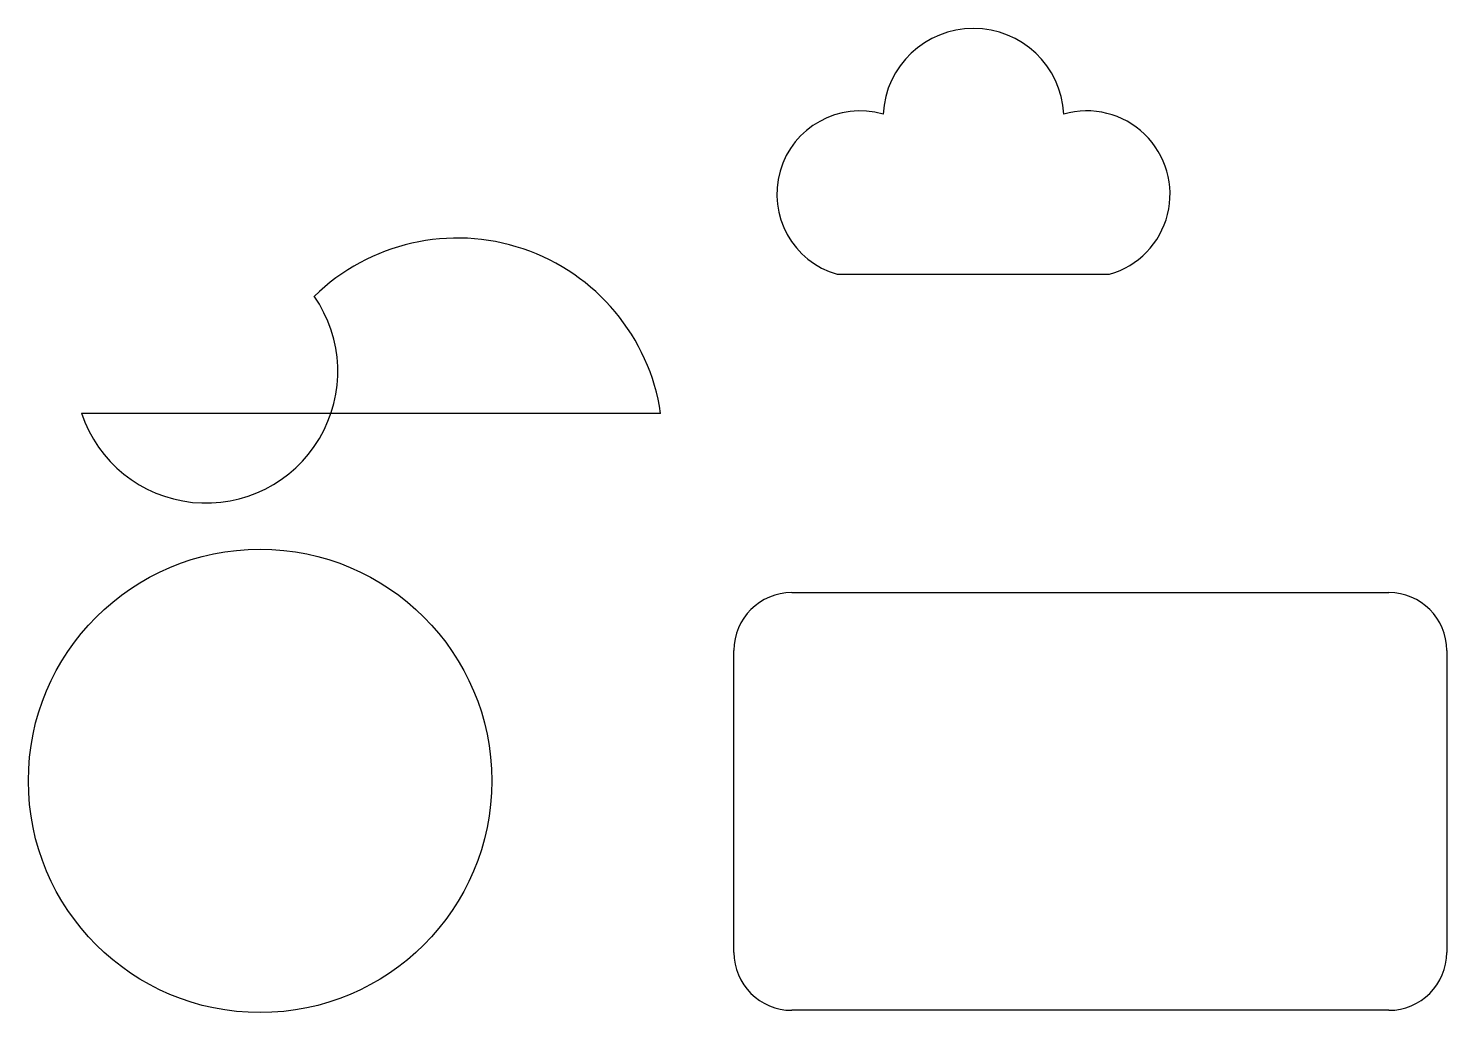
# Model space of a CAD drawing. Header units: millimetres. Extents: x 10 to 132, y 10 to 95.
import ezdxf

# ---------------------------------------------------------------- set-up
doc = ezdxf.new("R2010")
doc.units = ezdxf.units.MM

# ---------------------------------------------------------------- blocks, each defined once
blk = doc.blocks.new('yun')
blk.add_line((79.83, 73.73), (103.33, 73.73))
for centre, radius, start, end in [((91.58, 87.14), 7.81, 3.0368, 176.9632), ((81.8, 80.64), 7.19, 74.0427, 254.0427), ((101.36, 80.64), 7.19, 285.9573, 105.9573)]:
    blk.add_arc(centre, radius, start, end)

msp = doc.modelspace()

# ---------------------------------------------------------------- linework, layer by layer
for p, q in [((14.58, 61.73), (64.58, 61.73)), ((75.91, 46.26), (127.43, 46.26)), ((70.91, 15.2), (70.91, 41.26)), ((132.43, 41.26), (132.43, 15.2)), ((127.43, 10.2), (75.91, 10.2))]:
    msp.add_line(p, q)
msp.add_circle((30, 30), 20)
for centre, radius, start, end in [((47.04, 59.12), 17.73, 8.4382, 134.2517), ((25.35, 65.34), 11.36, 198.544, 34.8426), ((75.91, 41.26), 5, 90, 180), ((127.43, 41.26), 5, 0, 90), ((75.91, 15.2), 5, 180, 270), ((127.43, 15.2), 5, 270, 0)]:
    msp.add_arc(centre, radius, start, end)

# ---------------------------------------------------------------- block references
msp.add_blockref('yun', (0, 0))

doc.saveas('drawing.dxf')
